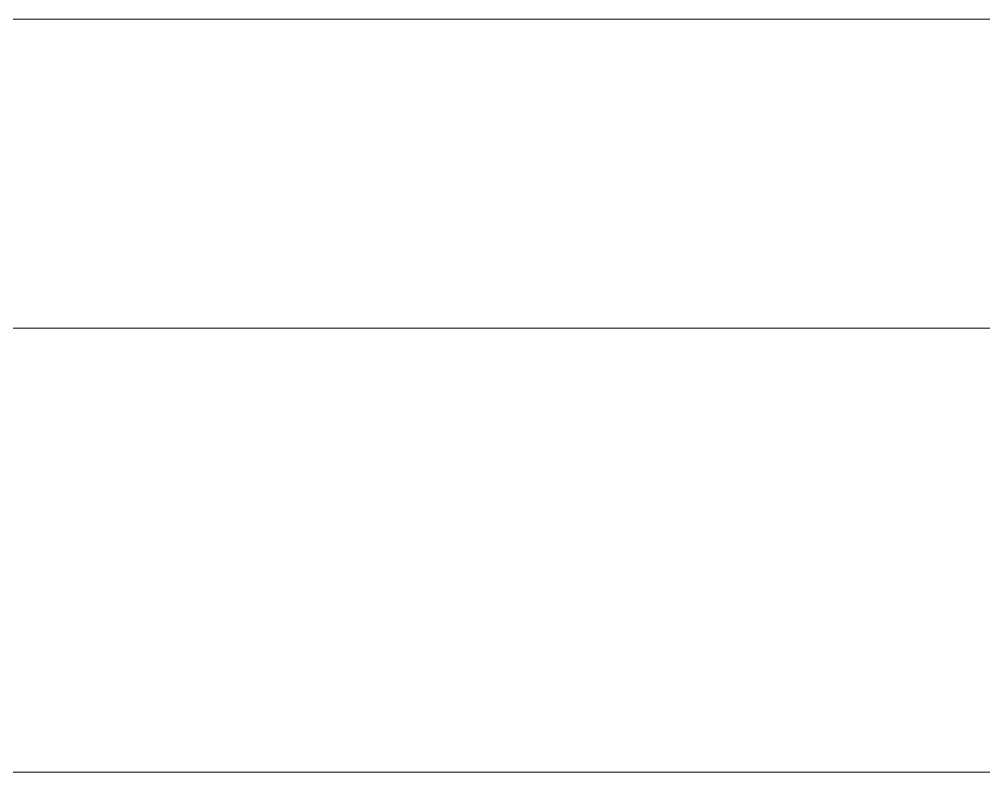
# Model space of a CAD drawing. Extents: x -1439 to 23780, y -1362 to 4476.
# Drawn here: x 1386.9 to 1636.9, y 4005.2 to 4205 of the extents above; entities that cross this region are included whole.
import ezdxf

# ---------------------------------------------------------------- set-up
doc = ezdxf.new("R2010")
doc.units = 0
doc.header["$MEASUREMENT"] = 0
doc.linetypes.add('Audi$0$DASHDOT2', pattern=[0.5, 0.25, -0.125, 0, -0.125])
doc.layers.get('0').update_dxf_attribs({"color": 9, "lineweight": 9})
doc.layers.get('Defpoints').update_dxf_attribs({"color": 9, "lineweight": 9})
for name, color, linetype, lineweight in [('Audi$0$10', 8, 'Continuous', 9), ('Audi$0$24', 8, 'Audi$0$DASHDOT2', 9), ('Audi$0$25', 8, 'Continuous', 9)]:
    doc.layers.add(name, color=color, linetype=linetype, lineweight=lineweight)
doc.layers.add('Audi$0$40A', color=8, linetype='Continuous', lineweight=9, plot=False)
doc.styles.add('Audi$0$MuuM_TEXT-STANDART', font='ARIALN.TTF')
doc.dimstyles.new('Audi$0$MuuM_DIM50', dxfattribs={"dimscale": 5, "dimtxt": 2, "dimasz": 1, "dimexe": 1, "dimexo": 1, "dimgap": 1, "dimtad": 1, "dimdec": 1, "dimrnd": 0.5, "dimdsep": 46, "dimtxsty": 'Audi$0$MuuM_TEXT-STANDART', "dimblk": 'Audi$0$_ArchTick', "dimcen": 0, "dimdle": 0.15, "dimclrd": 256, "dimclre": 256, "dimclrt": 256, "dimadec": 0, "dimazin": 0, "dimtfac": 5, "dimtdec": 1, "dimtix": 1, "dimtmove": 2, "dimatfit": 3, "dimldrblk": 'Audi$0$_Dot', "dimfxl": 3, "dimfxlon": 1, "dimtolj": 1, "dimlwd": -1, "dimlwe": -1, "dimarcsym": 0})

# ---------------------------------------------------------------- blocks, each defined once
blk = doc.blocks.new('Audi$0$_ArchTick')
at = {"color": 0, "linetype": 'ByBlock', "const_width": 0.15}
blk.add_lwpolyline([(-0.5, -0.5), (0.5, 0.5)], dxfattribs=at)
blk = doc.blocks.new('*D507')
at = {"layer": 'Audi$0$25', "transparency": 16777216}
for p, q in [((-3500, 1240), (-3500, 1220)), ((0, 1240), (0, 1220)), ((-3500.75, 1225), (0.75, 1225))]:
    blk.add_line(p, q, dxfattribs=at)
at = {"layer": 'Defpoints', "color": 0, "transparency": 16777216}
for p in [(-3500, 1250), (0, 1250), (0, 1225)]:
    blk.add_point(p, dxfattribs=at)
at = {"layer": 'Audi$0$25', "transparency": 16777216, "xscale": 5, "yscale": 5, "zscale": 5, "rotation": 180}
blk.add_blockref('Audi$0$_ArchTick', (-3500, 1225), dxfattribs=at)
at = {"layer": 'Audi$0$25', "transparency": 16777216, "xscale": 5, "yscale": 5, "zscale": 5}
blk.add_blockref('Audi$0$_ArchTick', (0, 1225), dxfattribs=at)
at = {"layer": 'Audi$0$25', "transparency": 16777216, "insert": (-1750, 1235.11), "char_height": 10, "attachment_point": 5, "style": 'Audi$0$MuuM_TEXT-STANDART'}
blk.add_mtext('\\A1;3500', dxfattribs=at)
blk = doc.blocks.new('Audi$0$_Dot')
at = {"color": 0, "linetype": 'ByBlock', "lineweight": -2}
blk.add_line((-0.5, 0), (-1, 0), dxfattribs=at)
at = {"color": 0, "linetype": 'ByBlock', "const_width": 0.5}
blk.add_lwpolyline([(-0.25, 0, 1), (0.25, 0, 1)], format="xyb", close=True, dxfattribs=at)
blk = doc.blocks.new('Audi$0$P-AKS_AUDI')
at = {"layer": 'Audi$0$25'}
dim = blk.add_linear_dim(base=(0, 1225), p1=(-3500, 1250), p2=(0, 1250), dimstyle='Audi$0$MuuM_DIM50', dxfattribs=at)
dim.commit()
dim.dimension.update_dxf_attribs({"geometry": '*D507', "text_midpoint": (-1750, 1235.11)})
blk = doc.blocks.new('Audi$0$p-zemin kat')
at = {"layer": 'Audi$0$24'}
blk.add_blockref('Audi$0$P-AKS_AUDI', (4722.5, 2785), dxfattribs=at)

msp = doc.modelspace()

# ---------------------------------------------------------------- linework, layer by layer
at = {"layer": 'Audi$0$40A'}
for points in [[(5945, 4205), (0, 4205), (0, 0), (5945, 0)], [(5405.06, 80), (80, 80), (80, 4125), (5405.06, 4125)]]:
    msp.add_lwpolyline(points, close=True, dxfattribs=at)

# ---------------------------------------------------------------- block references
at = {"layer": 'Audi$0$10'}
msp.add_blockref('Audi$0$p-zemin kat', (0, 0), dxfattribs=at)

doc.saveas('drawing.dxf')
